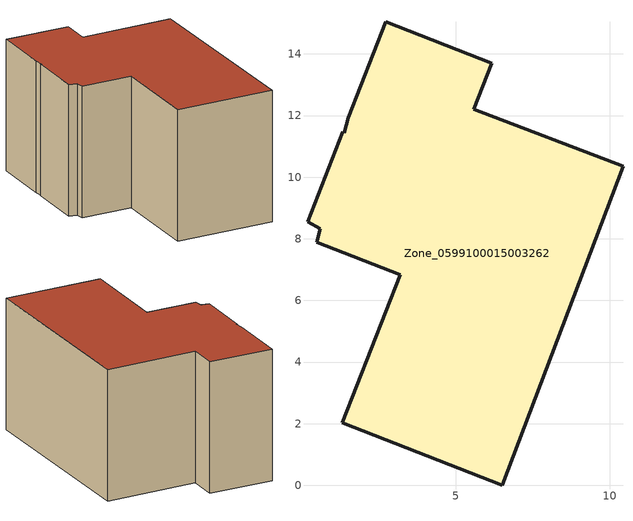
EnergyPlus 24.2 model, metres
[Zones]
Zone_0599100015003262
 floor ground (C_G): 1.51,11.93 2.73,15.04 6.16,13.7 5.58,12.2 10.42,10.35 6.51,0 1.32,2.03 3.19,6.83 0.49,7.89 0.6,8.33 0.18,8.55 1.32,11.47 1.38,11.44 z0.74
 wall outside (C_F): 5.58,12.2 6.16,13.7 2.73,15.04 1.51,11.93 1.38,11.44 1.32,11.47 0.18,8.55 0.6,8.33 0.49,7.89 3.19,6.83 1.32,2.03 6.51,0 10.42,10.35 5.58,12.2 z0.74:8.18
 roof outside (C_R): 2.73,15.04 1.51,11.93 1.38,11.44 1.32,11.47 0.18,8.55 0.6,8.33 0.49,7.89 3.19,6.83 1.32,2.03 6.51,0 10.42,10.35 5.58,12.2 6.16,13.7 z8.18
[BUILDING]
Pand.0599100015003262: North Axis=0; Terrain=City; Loads Convergence Tolerance Value=0.04; Temperature Convergence Tolerance Value=0.4; Solar Distribution=FullExterior; Maximum Number of Warmup Days=25; Minimum Number of Warmup Days=1
[Site:Location]
Rotterdam.The.Hague.AP_ZH_NLD Design_Conditions: Latitude=51.96; Longitude=4.45; Time Zone=1; Elevation=-4.5
[SITE:GROUNDTEMPERATURE:BUILDINGSURFACE]
18, 18, 18, 18, 18, 18, 18, 18, 18, 18, 18, 18
[MATERIAL] Thermal Absorptance=0.9; Solar Absorptance=0.7; Visible Absorptance=0.7
Name | Roughness | Thickness | Conductivity | Density | Specific Heat
G.TC.1965-1974 | MediumSmooth | 0.15 | 0.882353 | 540 | 1210
F.TC.1965-1974 | Rough | 0.3 | 0.697674 | 1920 | 840
R.TC.1965-1974 | MediumRough | 0.2 | 0.232558 | 1500 | 1000
[CONSTRUCTION]
C_G: G.TC.1965-1974
C_F: F.TC.1965-1974
C_R: R.TC.1965-1974
[ZONE]
Zone_0599100015003262: Type=1; Multiplier=1; Ceiling Height=Autocalculate; Volume=Autocalculate; Floor Area=autocalculate; Part of Total Floor Area=Yes
[ZONEINFILTRATION:DESIGNFLOWRATE]
Infil_Zone_0599100015003262: Zone or ZoneList or Space or SpaceList=Zone_0599100015003262; Schedule=AlwaysOn; Design Flow Rate Calculation Method=Flow/Area; Flow Rate per Floor Area=0.003; Constant Term Coefficient=1; Temperature Term Coefficient=0; Velocity Term Coefficient=0; Velocity Squared Term Coefficient=0
[HVACTEMPLATE:ZONE:IDEALLOADSAIRSYSTEM]
Zone_0599100015003262: Maximum Heating Supply Air Temperature=50; Minimum Cooling Supply Air Temperature=13; Maximum Heating Supply Air Humidity Ratio=0.0156; Minimum Cooling Supply Air Humidity Ratio=0.0077; Heating Limit=NoLimit; Cooling Limit=NoLimit; Dehumidification Control Type=ConstantSensibleHeatRatio; Cooling Sensible Heat Ratio=0.7; Dehumidification Setpoint=60; Humidification Control Type=None; Humidification Setpoint=30; Outdoor Air Method=None; Outdoor Air Flow Rate per Person=0.00944; Outdoor Air Flow Rate per Zone Floor Area=0; Outdoor Air Flow Rate per Zone=0; Demand Controlled Ventilation Type=None; Outdoor Air Economizer Type=NoEconomizer; Heat Recovery Type=None; Sensible Heat Recovery Effectiveness=0.7; Latent Heat Recovery Effectiveness=0.65
[ZONECONTROL:THERMOSTAT]
ThermostatControl_Zone_0599100015003262: Zone or ZoneList=Zone_0599100015003262; Control Type Schedule=DualSetpointControlType; Control 1=Thermostat_Zone_0599100015003262; Temperature Difference Between Cutout And Setpoint=0
[THERMOSTATSETPOINT:DUALSETPOINT]
Thermostat_Zone_0599100015003262: Heating Setpoint Temperature Schedule=HeatingSetpoint_Zone_0599100015003262; Cooling Setpoint Temperature Schedule=CoolingSetpoint_Zone_0599100015003262
[SCHEDULE:COMPACT]
HeatingSetpoint_Zone_0599100015003262: Through: 12/31, For: AllDays, Until: 24:00, 21
CoolingSetpoint_Zone_0599100015003262: Through: 12/31, For: AllDays, Until: 24:00, 24
DualSetpointControlType: Through: 12/31, For: AllDays, Until: 24:00, 4
AlwaysOn: Through: 12/31, For: AllDays, Until: 24:00, 1
